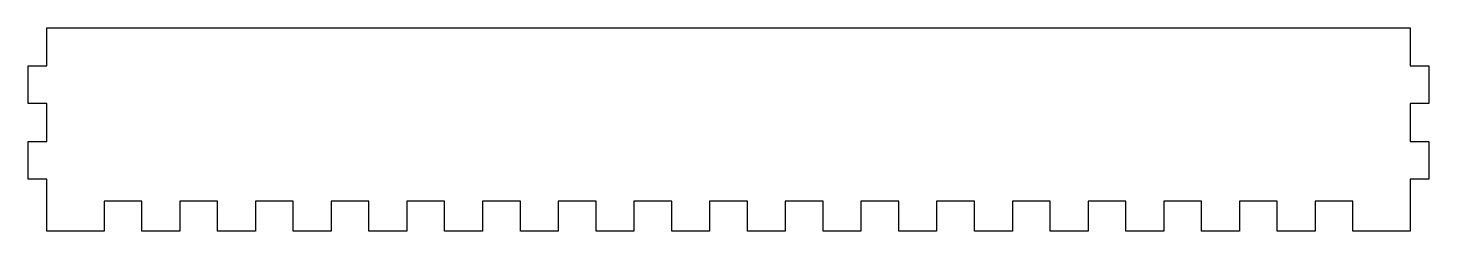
# Model space of a CAD drawing. Header units: millimetres. Extents: x 0 to 444, y 1159 to 1224.
import ezdxf

# ---------------------------------------------------------------- set-up
doc = ezdxf.new("R2010")
doc.units = ezdxf.units.MM
doc.layers.get('0').update_dxf_attribs({"linetype": 'CONTINUOUS'})

msp = doc.modelspace()

# ---------------------------------------------------------------- linework, layer by layer
msp.add_lwpolyline([(408.13, 1168.71), (408.13, 1159.24), (396.13, 1159.24), (396.13, 1168.71), (384.13, 1168.71), (384.13, 1159.24), (372.13, 1159.24), (372.13, 1168.71), (360.13, 1168.71), (360.13, 1159.24), (348.13, 1159.24), (348.13, 1168.71), (336.13, 1168.71), (336.13, 1159.24), (324.13, 1159.24), (324.13, 1168.71), (312.13, 1168.71), (312.13, 1159.24), (300.13, 1159.24), (300.13, 1168.71), (288.13, 1168.71), (288.13, 1159.24), (276.13, 1159.24), (276.13, 1168.71), (264.13, 1168.71), (264.13, 1159.24), (252.13, 1159.24), (252.13, 1168.71), (240.13, 1168.71), (240.13, 1159.24), (228.13, 1159.24), (228.13, 1168.71), (216.13, 1168.71), (216.13, 1159.24), (204.12, 1159.24), (204.12, 1168.71), (192.13, 1168.71), (192.13, 1159.24), (180.12, 1159.24), (180.12, 1168.71), (168.12, 1168.71), (168.12, 1159.24), (156.12, 1159.24), (156.12, 1168.71), (144.12, 1168.71), (144.12, 1159.24), (132.12, 1159.24), (132.12, 1168.71), (120.12, 1168.71), (120.12, 1159.24), (108.12, 1159.24), (108.12, 1168.71), (96.12, 1168.71), (96.12, 1159.24), (84.12, 1159.24), (84.12, 1168.71), (72.12, 1168.71), (72.12, 1159.24), (60.12, 1159.24), (60.12, 1168.71), (48.12, 1168.71), (48.12, 1159.24), (36.12, 1159.24), (36.12, 1168.71), (24.12, 1168.71), (24.12, 1159.24), (6, 1159.24), (6, 1175.68), (0, 1175.68), (0, 1187.68), (6, 1187.68), (6, 1199.68), (0, 1199.68), (0, 1211.68), (6, 1211.68), (6, 1223.68), (438.25, 1223.68), (438.25, 1211.68), (444.25, 1211.68), (444.25, 1199.68), (438.25, 1199.68), (438.25, 1187.68), (444.25, 1187.68), (444.25, 1175.68), (438.25, 1175.68), (438.25, 1159.24), (420.13, 1159.24), (420.13, 1168.71)], close=True)

doc.saveas('drawing.dxf')
